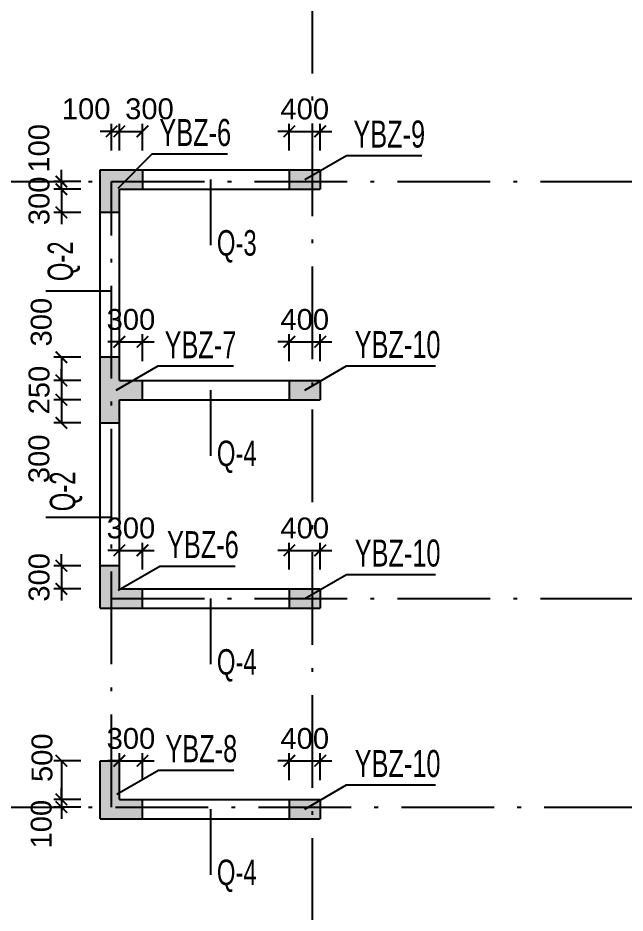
# Model space of a CAD drawing. Header units: millimetres. Extents: x -3831 to 465700, y 39900 to 106100.
# Drawn here: x 130187 to 138046, y 81078 to 92669 of the extents above; entities that cross this region are included whole.
import ezdxf

# ---------------------------------------------------------------- set-up
doc = ezdxf.new("R2010")
doc.units = ezdxf.units.MM
doc.linetypes.add('线型2', pattern=[1850, 1200, -300, 50, -300])
for name, color, linetype in [('BZ-name', 160, 'Continuous'), ('DOTE', 10, '线型2'), ('WALL-Beam', 80, 'Continuous'), ('wall_dim', 60, 'Continuous'), ('WALL_INFO', 130, 'Continuous')]:
    doc.layers.add(name, color=color, linetype=linetype)
doc.layers.add('S_ConcWall', color=3, linetype='Continuous', lineweight=25)
doc.styles.get("Standard").update_dxf_attribs({"font": 'arial.ttf'})
doc.styles.add('xxxx', font='RIF.ttf')
doc.dimstyles.new('ISO-25', dxfattribs={"dimtxt": 2.5, "dimasz": 2.5, "dimexe": 1.25, "dimexo": 0.625, "dimtad": 1, "dimtxsty": 'Standard', "dimcen": 2.5, "dimadec": 0, "dimazin": 0, "dimtfac": 1, "dimtmove": 0, "dimatfit": 3, "dimfxl": 1, "dimarcsym": 0})

# ---------------------------------------------------------------- blocks, each defined once
blk = doc.blocks.new('_ArchTick')
at = {"color": 0, "linetype": 'ByBlock', "const_width": 0.15}
blk.add_lwpolyline([(-0.5, -0.5), (0.5, 0.5)], dxfattribs=at)
blk = doc.blocks.new('*D291')
at = {"layer": 'Defpoints', "color": 0, "transparency": 16777216}
for p in [(131250, 90450), (130750, 90150), (131250, 90150)]:
    blk.add_point(p, dxfattribs=at)
at = {"layer": 'wall_dim', "color": 0, "lineweight": -2, "transparency": 16777216}
for p, q in [((130750, 90450), (130750, 90600)), ((131000, 90450), (130651, 90450)), ((130750, 90450), (130750, 90150)), ((131000, 90150), (130651, 90150)), ((130750, 90150), (130750, 90000))]:
    blk.add_line(p, q, dxfattribs=at)
at = {"layer": 'wall_dim', "color": 0, "lineweight": -2, "transparency": 16777216, "xscale": 150, "yscale": 150, "zscale": 150}
for p, rotation in [((130750, 90450), 270), ((130750, 90150), 90)]:
    blk.add_blockref('_ArchTick', p, dxfattribs=dict(at, rotation=rotation))
at = {"layer": 'wall_dim', "color": 7, "transparency": 16777216, "insert": (130462.053206, 90300), "char_height": 270, "attachment_point": 5, "rotation": 90}
blk.add_mtext('300', dxfattribs=at)
blk = doc.blocks.new('*D292')
at = {"layer": 'Defpoints', "color": 0, "transparency": 16777216}
for p in [(131250, 88275), (130750, 87975), (131250, 87975)]:
    blk.add_point(p, dxfattribs=at)
at = {"layer": 'wall_dim', "color": 0, "lineweight": -2, "transparency": 16777216}
for p, q in [((131000, 88275), (130651, 88275)), ((130750, 88275), (130750, 87975)), ((131000, 87975), (130651, 87975))]:
    blk.add_line(p, q, dxfattribs=at)
at = {"layer": 'wall_dim', "color": 0, "lineweight": -2, "transparency": 16777216, "xscale": 150, "yscale": 150, "zscale": 150}
for p, rotation in [((130750, 88275), 90), ((130750, 87975), 270)]:
    blk.add_blockref('_ArchTick', p, dxfattribs=dict(at, rotation=rotation))
at = {"layer": 'wall_dim', "color": 7, "transparency": 16777216, "insert": (130490, 88730), "char_height": 270, "attachment_point": 5, "rotation": 90}
blk.add_mtext('300', dxfattribs=at)
blk = doc.blocks.new('*D293')
at = {"layer": 'Defpoints', "color": 0, "transparency": 16777216}
for p in [(131250, 87975), (130750, 87725), (131250, 87725)]:
    blk.add_point(p, dxfattribs=at)
at = {"layer": 'wall_dim', "color": 0, "lineweight": -2, "transparency": 16777216}
for p, q in [((130750, 87975), (130750, 88125)), ((131000, 87975), (130651, 87975)), ((130750, 87975), (130750, 87725)), ((131000, 87725), (130651, 87725)), ((130750, 87725), (130750, 87575))]:
    blk.add_line(p, q, dxfattribs=at)
at = {"layer": 'wall_dim', "color": 0, "lineweight": -2, "transparency": 16777216, "xscale": 150, "yscale": 150, "zscale": 150}
for p, rotation in [((130750, 87975), 270), ((130750, 87725), 90)]:
    blk.add_blockref('_ArchTick', p, dxfattribs=dict(at, rotation=rotation))
at = {"layer": 'wall_dim', "color": 7, "transparency": 16777216, "insert": (130462, 87850), "char_height": 270, "attachment_point": 5, "rotation": 90}
blk.add_mtext('250', dxfattribs=at)
blk = doc.blocks.new('*D294')
at = {"layer": 'Defpoints', "color": 0, "transparency": 16777216}
for p in [(131250, 87725), (130750, 87425), (131250, 87425)]:
    blk.add_point(p, dxfattribs=at)
at = {"layer": 'wall_dim', "color": 0, "lineweight": -2, "transparency": 16777216}
for p, q in [((131000, 87725), (130651, 87725)), ((130750, 87725), (130750, 87425)), ((131000, 87425), (130651, 87425))]:
    blk.add_line(p, q, dxfattribs=at)
at = {"layer": 'wall_dim', "color": 0, "lineweight": -2, "transparency": 16777216, "xscale": 150, "yscale": 150, "zscale": 150}
for p, rotation in [((130750, 87725), 90), ((130750, 87425), 270)]:
    blk.add_blockref('_ArchTick', p, dxfattribs=dict(at, rotation=rotation))
at = {"layer": 'wall_dim', "color": 7, "transparency": 16777216, "insert": (130460, 86960), "char_height": 270, "attachment_point": 5, "rotation": 90}
blk.add_mtext('300', dxfattribs=at)
blk = doc.blocks.new('*D295')
at = {"layer": 'Defpoints', "color": 0, "transparency": 16777216}
for p in [(131800, 88475), (131500, 87975), (131800, 87975)]:
    blk.add_point(p, dxfattribs=at)
at = {"layer": 'wall_dim', "color": 0, "lineweight": -2, "transparency": 16777216}
for p, q in [((131500, 88225), (131500, 88574)), ((131800, 88225), (131800, 88574)), ((131500, 88475), (131350, 88475)), ((131500, 88475), (131800, 88475)), ((131800, 88475), (131950, 88475))]:
    blk.add_line(p, q, dxfattribs=at)
at = {"layer": 'wall_dim', "color": 0, "lineweight": -2, "transparency": 16777216, "xscale": 150, "yscale": 150, "zscale": 150}
blk.add_blockref('_ArchTick', (131500, 88475), dxfattribs=at)
at = {"layer": 'wall_dim', "color": 0, "lineweight": -2, "transparency": 16777216, "xscale": 150, "yscale": 150, "zscale": 150, "rotation": 180}
blk.add_blockref('_ArchTick', (131800, 88475), dxfattribs=at)
at = {"layer": 'wall_dim', "color": 7, "transparency": 16777216, "insert": (131650, 88762.946794), "char_height": 270, "attachment_point": 5}
blk.add_mtext('300', dxfattribs=at)
blk = doc.blocks.new('*D296')
at = {"layer": 'Defpoints', "color": 0, "transparency": 16777216}
for p in [(134100, 88475), (133700, 87975), (134100, 87975)]:
    blk.add_point(p, dxfattribs=at)
at = {"layer": 'wall_dim', "color": 0, "lineweight": -2, "transparency": 16777216}
for p, q in [((133700, 88225), (133700, 88574)), ((134100, 88225), (134100, 88574)), ((133700, 88475), (133550, 88475)), ((133700, 88475), (134100, 88475)), ((134100, 88475), (134250, 88475))]:
    blk.add_line(p, q, dxfattribs=at)
at = {"layer": 'wall_dim', "color": 0, "lineweight": -2, "transparency": 16777216, "xscale": 150, "yscale": 150, "zscale": 150}
blk.add_blockref('_ArchTick', (133700, 88475), dxfattribs=at)
at = {"layer": 'wall_dim', "color": 0, "lineweight": -2, "transparency": 16777216, "xscale": 150, "yscale": 150, "zscale": 150, "rotation": 180}
blk.add_blockref('_ArchTick', (134100, 88475), dxfattribs=at)
at = {"layer": 'wall_dim', "color": 7, "transparency": 16777216, "insert": (133900, 88763), "char_height": 270, "attachment_point": 5}
blk.add_mtext('400', dxfattribs=at)
blk = doc.blocks.new('*D272')
at = {"layer": 'Defpoints', "color": 0, "transparency": 16777216}
for p in [(134100, 91200), (133700, 90700), (134100, 90700)]:
    blk.add_point(p, dxfattribs=at)
at = {"layer": 'wall_dim', "color": 0, "lineweight": -2, "transparency": 16777216}
for p, q in [((133700, 90950), (133700, 91299)), ((134100, 90950), (134100, 91299)), ((133700, 91200), (133550, 91200)), ((133700, 91200), (134100, 91200)), ((134100, 91200), (134250, 91200))]:
    blk.add_line(p, q, dxfattribs=at)
at = {"layer": 'wall_dim', "color": 0, "lineweight": -2, "transparency": 16777216, "xscale": 150, "yscale": 150, "zscale": 150}
blk.add_blockref('_ArchTick', (133700, 91200), dxfattribs=at)
at = {"layer": 'wall_dim', "color": 0, "lineweight": -2, "transparency": 16777216, "xscale": 150, "yscale": 150, "zscale": 150, "rotation": 180}
blk.add_blockref('_ArchTick', (134100, 91200), dxfattribs=at)
at = {"layer": 'wall_dim', "color": 7, "transparency": 16777216, "insert": (133900, 91488), "char_height": 270, "attachment_point": 5}
blk.add_mtext('400', dxfattribs=at)
blk = doc.blocks.new('*D273')
at = {"layer": 'Defpoints', "color": 0, "transparency": 16777216}
for p in [(134100, 85775), (133700, 85275), (134100, 85275)]:
    blk.add_point(p, dxfattribs=at)
at = {"layer": 'wall_dim', "color": 0, "lineweight": -2, "transparency": 16777216}
for p, q in [((133700, 85775), (133550, 85775)), ((133700, 85525), (133700, 85874)), ((133700, 85775), (134100, 85775)), ((134100, 85525), (134100, 85874)), ((134100, 85775), (134250, 85775))]:
    blk.add_line(p, q, dxfattribs=at)
at = {"layer": 'wall_dim', "color": 0, "lineweight": -2, "transparency": 16777216, "xscale": 150, "yscale": 150, "zscale": 150}
blk.add_blockref('_ArchTick', (133700, 85775), dxfattribs=at)
at = {"layer": 'wall_dim', "color": 0, "lineweight": -2, "transparency": 16777216, "xscale": 150, "yscale": 150, "zscale": 150, "rotation": 180}
blk.add_blockref('_ArchTick', (134100, 85775), dxfattribs=at)
at = {"layer": 'wall_dim', "color": 7, "transparency": 16777216, "insert": (133900, 86063), "char_height": 270, "attachment_point": 5}
blk.add_mtext('400', dxfattribs=at)
blk = doc.blocks.new('*D274')
at = {"layer": 'Defpoints', "color": 0, "transparency": 16777216}
for p in [(134100, 83050), (133700, 82550), (134100, 82550)]:
    blk.add_point(p, dxfattribs=at)
at = {"layer": 'wall_dim', "color": 0, "lineweight": -2, "transparency": 16777216}
for p, q in [((133700, 82800), (133700, 83149)), ((134100, 82800), (134100, 83149)), ((133700, 83050), (133550, 83050)), ((133700, 83050), (134100, 83050)), ((134100, 83050), (134250, 83050))]:
    blk.add_line(p, q, dxfattribs=at)
at = {"layer": 'wall_dim', "color": 0, "lineweight": -2, "transparency": 16777216, "xscale": 150, "yscale": 150, "zscale": 150}
blk.add_blockref('_ArchTick', (133700, 83050), dxfattribs=at)
at = {"layer": 'wall_dim', "color": 0, "lineweight": -2, "transparency": 16777216, "xscale": 150, "yscale": 150, "zscale": 150, "rotation": 180}
blk.add_blockref('_ArchTick', (134100, 83050), dxfattribs=at)
at = {"layer": 'wall_dim', "color": 7, "transparency": 16777216, "insert": (133900, 83338), "char_height": 270, "attachment_point": 5}
blk.add_mtext('400', dxfattribs=at)
blk = doc.blocks.new('*D275')
at = {"layer": 'Defpoints', "color": 0, "transparency": 16777216}
for p in [(131250, 85575), (130750, 85275), (131250, 85275)]:
    blk.add_point(p, dxfattribs=at)
at = {"layer": 'wall_dim', "color": 0, "lineweight": -2, "transparency": 16777216}
for p, q in [((130750, 85575), (130750, 85725)), ((131000, 85575), (130651, 85575)), ((130750, 85575), (130750, 85275)), ((131000, 85275), (130651, 85275)), ((130750, 85275), (130750, 85125))]:
    blk.add_line(p, q, dxfattribs=at)
at = {"layer": 'wall_dim', "color": 0, "lineweight": -2, "transparency": 16777216, "xscale": 150, "yscale": 150, "zscale": 150}
for p, rotation in [((130750, 85575), 270), ((130750, 85275), 90)]:
    blk.add_blockref('_ArchTick', p, dxfattribs=dict(at, rotation=rotation))
at = {"layer": 'wall_dim', "color": 7, "transparency": 16777216, "insert": (130462.053206, 85425), "char_height": 270, "attachment_point": 5, "rotation": 90}
blk.add_mtext('300', dxfattribs=at)
blk = doc.blocks.new('*D276')
at = {"layer": 'Defpoints', "color": 0, "transparency": 16777216}
for p in [(131800, 85775), (131500, 85275), (131800, 85275)]:
    blk.add_point(p, dxfattribs=at)
at = {"layer": 'wall_dim', "color": 0, "lineweight": -2, "transparency": 16777216}
for p, q in [((131500, 85775), (131350, 85775)), ((131500, 85525), (131500, 85874)), ((131500, 85775), (131800, 85775)), ((131800, 85525), (131800, 85874)), ((131800, 85775), (131950, 85775))]:
    blk.add_line(p, q, dxfattribs=at)
at = {"layer": 'wall_dim', "color": 0, "lineweight": -2, "transparency": 16777216, "xscale": 150, "yscale": 150, "zscale": 150}
blk.add_blockref('_ArchTick', (131500, 85775), dxfattribs=at)
at = {"layer": 'wall_dim', "color": 0, "lineweight": -2, "transparency": 16777216, "xscale": 150, "yscale": 150, "zscale": 150, "rotation": 180}
blk.add_blockref('_ArchTick', (131800, 85775), dxfattribs=at)
at = {"layer": 'wall_dim', "color": 7, "transparency": 16777216, "insert": (131650, 86062.946794), "char_height": 270, "attachment_point": 5}
blk.add_mtext('300', dxfattribs=at)
blk = doc.blocks.new('*D277')
at = {"layer": 'Defpoints', "color": 0, "transparency": 16777216}
for p in [(131250, 83050), (130750, 82550), (131250, 82550)]:
    blk.add_point(p, dxfattribs=at)
at = {"layer": 'wall_dim', "color": 0, "lineweight": -2, "transparency": 16777216}
for p, q in [((131000, 83050), (130651, 83050)), ((130750, 83050), (130750, 82550)), ((131000, 82550), (130651, 82550))]:
    blk.add_line(p, q, dxfattribs=at)
at = {"layer": 'wall_dim', "color": 0, "lineweight": -2, "transparency": 16777216, "xscale": 150, "yscale": 150, "zscale": 150}
for p, rotation in [((130750, 83050), 90), ((130750, 82550), 270)]:
    blk.add_blockref('_ArchTick', p, dxfattribs=dict(at, rotation=rotation))
at = {"layer": 'wall_dim', "color": 7, "transparency": 16777216, "insert": (130500, 83090), "char_height": 270, "attachment_point": 5, "rotation": 90}
blk.add_mtext('500', dxfattribs=at)
blk = doc.blocks.new('*D278')
at = {"layer": 'Defpoints', "color": 0, "transparency": 16777216}
for p in [(131800, 83050), (131500, 82550), (131800, 82550)]:
    blk.add_point(p, dxfattribs=at)
at = {"layer": 'wall_dim', "color": 0, "lineweight": -2, "transparency": 16777216}
for p, q in [((131500, 82800), (131500, 83149)), ((131800, 82800), (131800, 83149)), ((131500, 83050), (131350, 83050)), ((131500, 83050), (131800, 83050)), ((131800, 83050), (131950, 83050))]:
    blk.add_line(p, q, dxfattribs=at)
at = {"layer": 'wall_dim', "color": 0, "lineweight": -2, "transparency": 16777216, "xscale": 150, "yscale": 150, "zscale": 150}
blk.add_blockref('_ArchTick', (131500, 83050), dxfattribs=at)
at = {"layer": 'wall_dim', "color": 0, "lineweight": -2, "transparency": 16777216, "xscale": 150, "yscale": 150, "zscale": 150, "rotation": 180}
blk.add_blockref('_ArchTick', (131800, 83050), dxfattribs=at)
at = {"layer": 'wall_dim', "color": 7, "transparency": 16777216, "insert": (131650, 83337.946794), "char_height": 270, "attachment_point": 5}
blk.add_mtext('300', dxfattribs=at)
blk = doc.blocks.new('*D269')
at = {"layer": 'Defpoints', "color": 0, "transparency": 16777216}
for p in [(130750, 90550), (131250, 90550), (131250, 90450)]:
    blk.add_point(p, dxfattribs=at)
at = {"layer": 'wall_dim', "color": 0, "lineweight": -2, "transparency": 16777216}
for p, q in [((130750, 90550), (130750, 90700)), ((131000, 90550), (130651, 90550)), ((130750, 90450), (130750, 90550)), ((131000, 90450), (130651, 90450)), ((130750, 90450), (130750, 90300))]:
    blk.add_line(p, q, dxfattribs=at)
at = {"layer": 'wall_dim', "color": 0, "lineweight": -2, "transparency": 16777216, "xscale": 150, "yscale": 150, "zscale": 150}
for p, rotation in [((130750, 90550), 270), ((130750, 90450), 90)]:
    blk.add_blockref('_ArchTick', p, dxfattribs=dict(at, rotation=rotation))
at = {"layer": 'wall_dim', "color": 7, "transparency": 16777216, "insert": (130460, 90980), "char_height": 270, "attachment_point": 5, "rotation": 90}
blk.add_mtext('100', dxfattribs=at)
blk = doc.blocks.new('*D325')
at = {"layer": 'Defpoints', "color": 0, "transparency": 16777216}
for p in [(131250, 82550), (130750, 82450), (131250, 82450)]:
    blk.add_point(p, dxfattribs=at)
at = {"layer": 'wall_dim', "color": 0, "lineweight": -2, "transparency": 16777216}
for p, q in [((130750, 82550), (130750, 82700)), ((131000, 82550), (130651, 82550)), ((130750, 82550), (130750, 82450)), ((131000, 82450), (130651, 82450)), ((130750, 82450), (130750, 82300))]:
    blk.add_line(p, q, dxfattribs=at)
at = {"layer": 'wall_dim', "color": 0, "lineweight": -2, "transparency": 16777216, "xscale": 150, "yscale": 150, "zscale": 150}
for p, rotation in [((130750, 82550), 270), ((130750, 82450), 90)]:
    blk.add_blockref('_ArchTick', p, dxfattribs=dict(at, rotation=rotation))
at = {"layer": 'wall_dim', "color": 7, "transparency": 16777216, "insert": (130490, 82230), "char_height": 270, "attachment_point": 5, "rotation": 90}
blk.add_mtext('100', dxfattribs=at)
blk = doc.blocks.new('*D326')
at = {"layer": 'Defpoints', "color": 0, "transparency": 16777216}
for p in [(131500, 91200), (131400, 90700), (131500, 90700)]:
    blk.add_point(p, dxfattribs=at)
at = {"layer": 'wall_dim', "color": 0, "lineweight": -2, "transparency": 16777216}
for p, q in [((131400, 90950), (131400, 91299)), ((131500, 90950), (131500, 91299)), ((131400, 91200), (131250, 91200)), ((131400, 91200), (131500, 91200)), ((131500, 91200), (131650, 91200))]:
    blk.add_line(p, q, dxfattribs=at)
at = {"layer": 'wall_dim', "color": 0, "lineweight": -2, "transparency": 16777216, "xscale": 150, "yscale": 150, "zscale": 150}
blk.add_blockref('_ArchTick', (131400, 91200), dxfattribs=at)
at = {"layer": 'wall_dim', "color": 0, "lineweight": -2, "transparency": 16777216, "xscale": 150, "yscale": 150, "zscale": 150, "rotation": 180}
blk.add_blockref('_ArchTick', (131500, 91200), dxfattribs=at)
at = {"layer": 'wall_dim', "color": 7, "transparency": 16777216, "insert": (131070, 91490), "char_height": 270, "attachment_point": 5}
blk.add_mtext('100', dxfattribs=at)
blk = doc.blocks.new('*D327')
at = {"layer": 'Defpoints', "color": 0, "transparency": 16777216}
for p in [(131800, 91200), (131500, 90700), (131800, 90700)]:
    blk.add_point(p, dxfattribs=at)
at = {"layer": 'wall_dim', "color": 0, "lineweight": -2, "transparency": 16777216}
for p, q in [((131500, 90950), (131500, 91299)), ((131800, 90950), (131800, 91299)), ((131500, 91200), (131800, 91200))]:
    blk.add_line(p, q, dxfattribs=at)
at = {"layer": 'wall_dim', "color": 0, "lineweight": -2, "transparency": 16777216, "xscale": 150, "yscale": 150, "zscale": 150, "rotation": 180}
blk.add_blockref('_ArchTick', (131500, 91200), dxfattribs=at)
at = {"layer": 'wall_dim', "color": 0, "lineweight": -2, "transparency": 16777216, "xscale": 150, "yscale": 150, "zscale": 150}
blk.add_blockref('_ArchTick', (131800, 91200), dxfattribs=at)
at = {"layer": 'wall_dim', "color": 7, "transparency": 16777216, "insert": (131890, 91490), "char_height": 270, "attachment_point": 5}
blk.add_mtext('300', dxfattribs=at)

msp = doc.modelspace()

# ---------------------------------------------------------------- hatches: boundary and pattern name
at = {"layer": 'WALL-Beam', "true_color": 0x636466}
h = msp.add_hatch(color=251, dxfattribs=at)
h.dxf.hatch_style = 1
h.paths.add_polyline_path([(131800, 90450), (131800, 90700), (131250, 90700), (131250, 90150), (131500, 90150), (131500, 90450)])
h = msp.add_hatch(color=251, dxfattribs=at)
h.dxf.hatch_style = 1
h.paths.add_polyline_path([(134100, 90450), (134100, 90700), (133700, 90700), (133700, 90450)])
h = msp.add_hatch(color=251, dxfattribs=at)
h.dxf.hatch_style = 1
h.paths.add_polyline_path([(131500, 87975), (131500, 88275), (131250, 88275), (131250, 87975), (131250, 87425), (131500, 87425), (131500, 87725), (131800, 87725), (131800, 87975)])
h = msp.add_hatch(color=251, dxfattribs=at)
h.dxf.hatch_style = 1
h.paths.add_polyline_path([(134100, 87975), (133700, 87975), (133700, 87725), (134100, 87725)])
h = msp.add_hatch(color=251, dxfattribs=at)
h.dxf.hatch_style = 1
h.paths.add_polyline_path([(131500, 85275), (131500, 85575), (131250, 85575), (131250, 85025), (131800, 85025), (131800, 85275)])
h = msp.add_hatch(color=251, dxfattribs=at)
h.dxf.hatch_style = 1
h.paths.add_polyline_path([(134100, 85025), (134100, 85275), (133700, 85275), (133700, 85025)])
h = msp.add_hatch(color=251, dxfattribs=at)
h.dxf.hatch_style = 1
h.paths.add_polyline_path([(131500, 83050), (131250, 83050), (131250, 82300), (131800, 82300), (131800, 82550), (131500, 82550)])
h = msp.add_hatch(color=251, dxfattribs=at)
h.dxf.hatch_style = 1
h.paths.add_polyline_path([(134100, 82300), (134100, 82550), (133700, 82550), (133700, 82300)])

# ---------------------------------------------------------------- linework, layer by layer
at = {"layer": 'BZ-name'}
for points in [[(131484.0918, 90465.9082), (131926.0332, 90907.84961), (132901.03125, 90907.84961)], [(133900, 90575), (134441.26562, 90887.5), (135416.26562, 90887.5)], [(131460.71094, 87850), (132001.97656, 88162.5), (132976.97656, 88162.5)], [(133900, 87850), (134441.26562, 88162.5), (135591.26562, 88162.5)], [(131484.0918, 85259.0918), (132025.35742, 85571.5918), (133000.35938, 85571.5918)], [(133900, 85150), (134441.26562, 85462.5), (135591.26562, 85462.5)], [(131467.31055, 82617.30859), (132008.57617, 82929.80859), (132983.57812, 82929.80859)], [(133900, 82425), (134441.26562, 82737.5), (135591.26562, 82737.5)]]:
    msp.add_lwpolyline(points, dxfattribs=at)
at = {"layer": 'DOTE'}
for p, q in [((134000, 71600), (134000, 101300)), ((100000, 90550), (131400, 90550)), ((131400, 90550), (172500, 90550)), ((131400, 82450), (131400, 90550)), ((131400, 82450), (131400, 90550)), ((131400, 85150), (141100, 85150)), ((100000, 82450), (172500, 82450))]:
    msp.add_line(p, q, dxfattribs=at)
at = {"layer": 'S_ConcWall'}
for p, q in [((131250, 90700), (134100, 90700)), ((131250, 87975), (131250, 90700)), ((131800, 90700), (131800, 90450)), ((133700, 90700), (133700, 90450)), ((134100, 90700), (134100, 90450)), ((131500, 90450), (134100, 90450)), ((131500, 87975), (131500, 90450)), ((131500, 90150), (131250, 90150)), ((131500, 88275), (131250, 88275)), ((131250, 85025), (131250, 87975)), ((131500, 87975), (134100, 87975)), ((131800, 87725), (131800, 87975)), ((133700, 87975), (133700, 87725)), ((134100, 87975), (134100, 87725)), ((131500, 87725), (134100, 87725)), ((131500, 85275), (131500, 87725)), ((131250, 87425), (131500, 87425)), ((131500, 85575), (131250, 85575)), ((131500, 85275), (134100, 85275)), ((131800, 85025), (131800, 85275)), ((133700, 85275), (133700, 85025)), ((134100, 85275), (134100, 85025)), ((131250, 85025), (134100, 85025)), ((131250, 82300), (131250, 83050)), ((131250, 83050), (131500, 83050)), ((131500, 82550), (131500, 83050)), ((131500, 82550), (134100, 82550)), ((131800, 82300), (131800, 82550)), ((133700, 82550), (133700, 82300)), ((134100, 82550), (134100, 82300)), ((131250, 82300), (134100, 82300))]:
    msp.add_line(p, q, dxfattribs=at)
at = {"layer": 'WALL_INFO'}
for p, q in [((132680, 90575), (132680, 89725)), ((131400, 89130), (130550, 89130)), ((132680, 87850), (132680, 87000)), ((131400, 86200.89359), (130550, 86200.89359)), ((132680, 85150), (132680, 84300)), ((132680, 82425), (132680, 81575))]:
    msp.add_line(p, q, dxfattribs=at)

# ---------------------------------------------------------------- texts
at = {"layer": 'BZ-name', "char_height": 350, "attachment_point": 5, "style": 'xxxx'}
for s, insert, width in [('{\\W0.7;YBZ-6}', (132482.28125, 91182.84961), 837.5), ('{\\W0.7;YBZ-9}', (134993.32812, 91162.5), 845.875), ('{\\W0.7;YBZ-7}', (132549.85156, 88437.5), 854.25), ('{\\W0.7;YBZ-10}', (135101.32812, 88437.5), 979.875), ('{\\W0.7;YBZ-6}', (132581.60938, 85846.5918), 837.5), ('{\\W0.7;YBZ-10}', (135101.32812, 85737.5), 979.875), ('{\\W0.7;YBZ-8}', (132560.64062, 83204.80859), 845.875), ('{\\W0.7;YBZ-10}', (135101.32812, 83012.5), 979.875)]:
    msp.add_mtext(s, dxfattribs=dict(at, insert=insert, width=width))
at = {"layer": 'WALL_INFO', "char_height": 330, "width": 282.972067, "attachment_point": 1, "style": 'xxxx'}
for s, insert in [('\\W0.7000;Q-3', (132762.51397, 89920.85196)), ('\\W0.7000;Q-4', (132762.51397, 87195.85196)), ('\\W0.7000;Q-4', (132762.51397, 84495.85196)), ('\\W0.7000;Q-4', (132762.51397, 81770.85196))]:
    msp.add_mtext(s, dxfattribs=dict(at, insert=insert))
at = {"layer": 'WALL_INFO', "char_height": 330, "width": 206.3338065, "attachment_point": 1, "rotation": 89.999998465, "style": 'xxxx'}
for insert in [(130571.64804, 89260.01397), (130600, 86280.89359)]:
    msp.add_mtext('\\W0.7000;Q-2', dxfattribs=dict(at, insert=insert))

# ---------------------------------------------------------------- dimensions: what is measured, and where the dimension line sits
at = {"layer": 'wall_dim'}
for base, p1, p2, picture, middle in [((131500, 91200), (131400, 90700), (131500, 90700), '*D326', (131070, 91490)), ((131800, 91200), (131500, 90700), (131800, 90700), '*D327', (131890, 91490))]:
    dim = msp.add_linear_dim(base=base, p1=p1, p2=p2, dimstyle='ISO-25', override={"dimtxt": 270, "dimasz": 150, "dimexe": 99, "dimexo": 250, "dimgap": 150, "dimblk1": 'ArchTick', "dimblk2": 'ArchTick', "dimsah": 1, "dimclrt": 7, "dimtix": 1, "dimtmove": 2}, dxfattribs=at)
    dim.commit()
    dim.dimension.update_dxf_attribs({"geometry": picture, "text_midpoint": middle, "dimtype": 160})
for base, p1, p2, picture, middle in [((134100, 91200), (133700, 90700), (134100, 90700), '*D272', (133900, 91487.85471)), ((131800, 88475), (131500, 87975), (131800, 87975), '*D295', (131650, 88762.94679)), ((134100, 88475), (133700, 87975), (134100, 87975), '*D296', (133900, 88762.85471)), ((131800, 85775), (131500, 85275), (131800, 85275), '*D276', (131650, 86062.94679)), ((134100, 85775), (133700, 85275), (134100, 85275), '*D273', (133900, 86062.85471)), ((131800, 83050), (131500, 82550), (131800, 82550), '*D278', (131650, 83337.94679)), ((134100, 83050), (133700, 82550), (134100, 82550), '*D274', (133900, 83337.85471))]:
    dim = msp.add_linear_dim(base=base, p1=p1, p2=p2, dimstyle='ISO-25', override={"dimtxt": 270, "dimasz": 150, "dimexe": 99, "dimexo": 250, "dimgap": 150, "dimblk1": 'ArchTick', "dimblk2": 'ArchTick', "dimsah": 1, "dimclrt": 7, "dimtix": 1, "dimtofl": 1, "dimtmove": 2}, dxfattribs=at)
    dim.commit()
    dim.dimension.update_dxf_attribs({"geometry": picture, "text_midpoint": middle})
for base, p1, p2, picture, middle in [((130750, 90550), (131250, 90450), (131250, 90550), '*D269', (130460, 90980)), ((130750, 87975), (131250, 88275), (131250, 87975), '*D292', (130490, 88730)), ((130750, 87425), (131250, 87725), (131250, 87425), '*D294', (130460, 86960)), ((130750, 82550), (131250, 83050), (131250, 82550), '*D277', (130500, 83090)), ((130750, 82450), (131250, 82550), (131250, 82450), '*D325', (130490, 82230))]:
    dim = msp.add_linear_dim(base=base, p1=p1, p2=p2, angle=90, dimstyle='ISO-25', override={"dimtxt": 270, "dimasz": 150, "dimexe": 99, "dimexo": 250, "dimgap": 150, "dimblk1": 'ArchTick', "dimblk2": 'ArchTick', "dimsah": 1, "dimclrt": 7, "dimtix": 1, "dimtmove": 2}, dxfattribs=at)
    dim.commit()
    dim.dimension.update_dxf_attribs({"geometry": picture, "text_midpoint": middle, "dimtype": 160})
for base, p1, p2, picture, middle in [((130750, 90150), (131250, 90450), (131250, 90150), '*D291', (130462.05321, 90300)), ((130750, 87725), (131250, 87975), (131250, 87725), '*D293', (130462.14529, 87850)), ((130750, 85275), (131250, 85575), (131250, 85275), '*D275', (130462.05321, 85425))]:
    dim = msp.add_linear_dim(base=base, p1=p1, p2=p2, angle=90, dimstyle='ISO-25', override={"dimtxt": 270, "dimasz": 150, "dimexe": 99, "dimexo": 250, "dimgap": 150, "dimblk1": 'ArchTick', "dimblk2": 'ArchTick', "dimsah": 1, "dimclrt": 7, "dimtix": 1, "dimtofl": 1, "dimtmove": 2}, dxfattribs=at)
    dim.commit()
    dim.dimension.update_dxf_attribs({"geometry": picture, "text_midpoint": middle})

doc.saveas('drawing.dxf')
